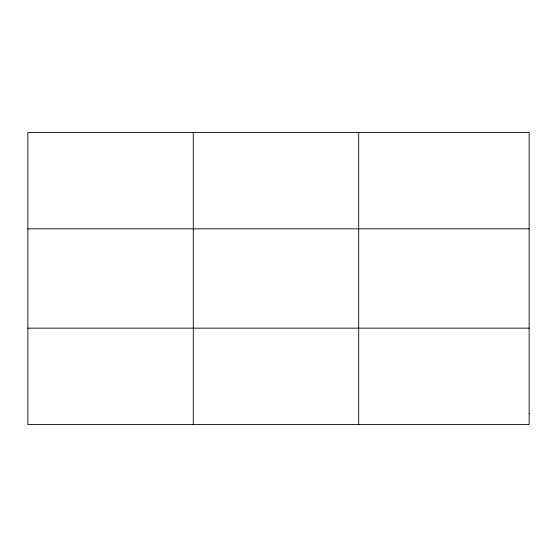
<?xml version="1.0" encoding="UTF-8"?>
<svg xmlns="http://www.w3.org/2000/svg" width="557" height="557" viewBox="0 0 557 557"><rect width="100%" height="100%" fill="white"/><g stroke="black" fill="none" stroke-linecap="round" stroke-linejoin="round"><path stroke-width="0.84" d="M193.279 132.448L193.279 424.552M358.708 132.448L358.708 424.552M27.85 228.843L529.15 228.843M27.85 328.157L529.15 328.157M529.15 413.844L529.15 424.552L27.85 424.552L27.85 132.448L529.15 132.448L529.15 413.844"/></g></svg>
